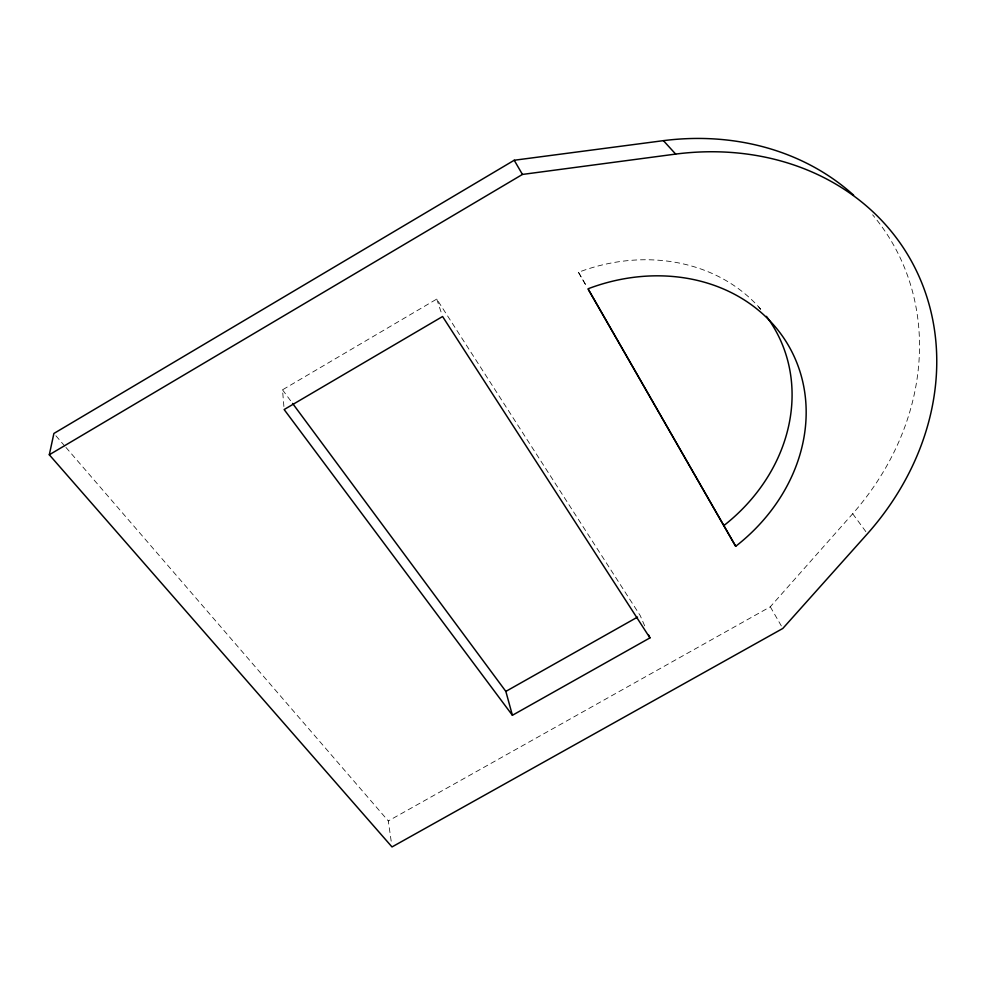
<?xml version="1.0" encoding="UTF-8"?>
<svg xmlns="http://www.w3.org/2000/svg" width="986" height="986" viewBox="0 0 986 986"><rect width="100%" height="100%" fill="white"/><g stroke="black" fill="none" stroke-linecap="round" stroke-linejoin="round"><path stroke-width="0.74" stroke-dasharray="4.93 3.7" d="M391.183 841.157L388.299 820.944L770.3 606.797L852.693 513.755A264.223 228.099 -31.7 0 0 872.622 214.812M283.894 406.515L282.514 389.827L436.749 299.078L640.21 615.584L645.066 626.739M55.906 435.787L64.94 446.264M65.951 447.422L388.299 820.944M758.702 306.942L760.539 309.173M282.514 389.827L291.671 402.189M852.693 513.755L866.558 532.6M760.711 309.222A171.712 148.245 -28.1 0 0 578.462 272.284L587.286 287.53M770.3 606.797L781.331 625.913M578.462 272.284L586.88 286.951M436.749 299.078L442.098 315.064"/><path stroke-width="1.48" d="M663.418 140.653L675.657 154.087A270.953 231.907 -31.4 0 1 914.872 267.662A270.953 231.907 -31.4 0 1 867.421 533.783L782.81 628.464L392.009 846.937L49.3 454.768L53.897 433.458L514.211 160.25L663.418 140.653A264.223 228.099 -31.7 0 1 853.617 195.154M49.3 454.768L522.444 174.436L675.657 154.087M648.714 635.107L649.934 637.893L512.4 715.281L505.843 691.396L637.548 617.088M512.4 715.281L284.141 409.547L442.578 316.518L649.934 637.893M292.583 403.422L505.843 691.396M514.211 160.25L522.444 174.436M588.408 289.625L735.692 546.306A176.05 150.661 -28 0 0 788.849 346.185A176.05 150.661 -28 0 0 588.026 288.799L735.692 546.306M766.43 316.358A171.712 148.245 -28.1 0 1 723.761 525.649"/></g></svg>
